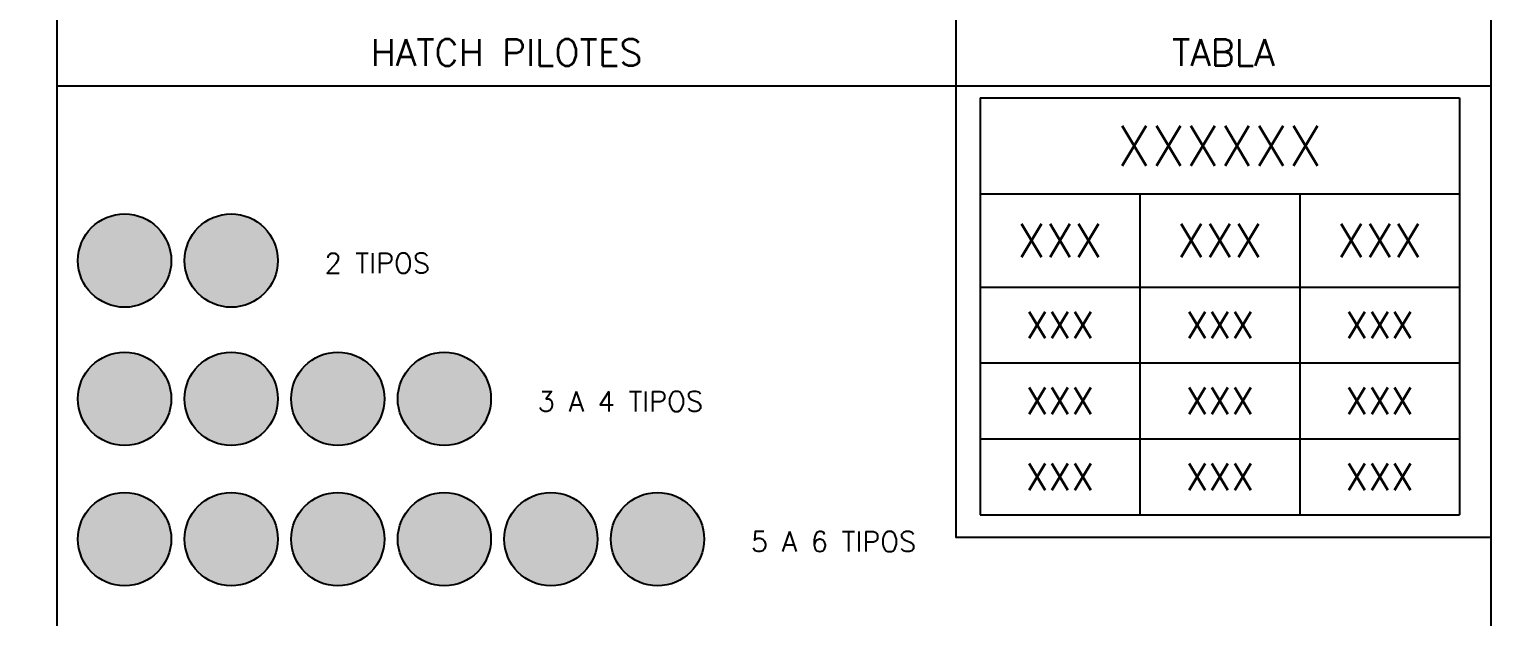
# Model space of a CAD drawing. Header units: millimetres. Extents: x -99999999 to 100000000, y -41 to 20.
# Drawn here: x -25.91 to -14.94, y -15.68 to -11.27 of the extents above; entities that cross this region are included whole.
import ezdxf

# ---------------------------------------------------------------- set-up
doc = ezdxf.new("R2010")
doc.units = ezdxf.units.MM
doc.header["$LTSCALE"] = 0.01
for name, color, linetype in [('FC_BORDES', 4, 'Continuous'), ('FC_HATCH 253', 253, 'Continuous'), ('FC_PILOTES', 150, 'Continuous'), ('FC_R-80', 11, 'Continuous')]:
    doc.layers.add(name, color=color, linetype=linetype)
doc.styles.add('FC_TEXT1', font='romans.shx')

# ---------------------------------------------------------------- blocks, each defined once
blk = doc.blocks.new('*T282')
at = {"layer": 'FC_BORDES', "color": 0, "linetype": 'ByBlock', "lineweight": -2, "ltscale": 0.6, "transparency": 16777216}
for p, q in [((0, 0), (3.6, 0)), ((0, 0), (0, -3.13)), ((3.6, 0), (3.6, -3.13)), ((0, -0.72), (3.6, -0.72)), ((1.2, -0.72), (1.2, -3.13)), ((2.4, -0.72), (2.4, -3.13)), ((0, -1.42), (3.6, -1.42)), ((0, -1.99), (3.6, -1.99)), ((0, -2.56), (3.6, -2.56)), ((0, -3.13), (3.6, -3.13))]:
    blk.add_line(p, q, dxfattribs=at)
at = {"layer": 'FC_BORDES', "color": 5, "ltscale": 0.6, "transparency": 16777216, "insert": (1.8, -0.36), "char_height": 0.3, "width": 3.5997, "attachment_point": 5, "style": 'FC_TEXT1'}
blk.add_mtext('XXXXXX', dxfattribs=at)
at = {"layer": 'FC_BORDES', "color": 2, "ltscale": 0.6, "transparency": 16777216, "char_height": 0.25, "width": 1.1997, "attachment_point": 5, "style": 'FC_TEXT1'}
for insert in [(0.6, -1.07), (1.8, -1.07), (3, -1.07)]:
    blk.add_mtext('XXX', dxfattribs=dict(at, insert=insert))
at = {"layer": 'FC_BORDES', "color": 11, "ltscale": 0.6, "transparency": 16777216, "char_height": 0.2, "width": 0.9, "attachment_point": 5, "style": 'FC_TEXT1'}
for insert in [(0.6, -1.705), (1.8, -1.705), (3, -1.705), (0.6, -2.275), (1.8, -2.275), (3, -2.275), (0.6, -2.845), (1.8, -2.845), (3, -2.845)]:
    blk.add_mtext('XXX', dxfattribs=dict(at, insert=insert))

msp = doc.modelspace()

# ---------------------------------------------------------------- hatches: boundary and pattern name
at = {"layer": 'FC_HATCH 253', "ltscale": 0.6, "transparency": 33554559}
h = msp.add_hatch(color=30, dxfattribs=at)
edge = h.paths.add_edge_path()
edge.add_arc((-25.198, -13.007), 0.35, 0, 360)
at = {"layer": 'FC_HATCH 253', "ltscale": 0.6, "true_color": 0x929890, "transparency": 33554559}
h = msp.add_hatch(color=252, dxfattribs=at)
h.dxf.hatch_style = 1
edge = h.paths.add_edge_path()
edge.add_arc((-24.398, -13.007), 0.35, 0, 360)
at = {"layer": 'FC_HATCH 253', "ltscale": 0.6, "transparency": 33554559}
h = msp.add_hatch(color=30, dxfattribs=at)
edge = h.paths.add_edge_path()
edge.add_arc((-25.198, -14.044), 0.35, 0, 360)
at = {"layer": 'FC_HATCH 253', "ltscale": 0.6, "true_color": 0x929890, "transparency": 33554559}
h = msp.add_hatch(color=252, dxfattribs=at)
h.dxf.hatch_style = 1
edge = h.paths.add_edge_path()
edge.add_arc((-24.398, -14.044), 0.35, 0, 360)
at = {"layer": 'FC_HATCH 253', "ltscale": 0.6, "true_color": 0x5bd6ca, "transparency": 33554559}
h = msp.add_hatch(color=133, dxfattribs=at)
h.dxf.hatch_style = 1
edge = h.paths.add_edge_path()
edge.add_arc((-23.598, -14.044), 0.35, 0, 360)
at = {"layer": 'FC_HATCH 253', "ltscale": 0.6, "true_color": 0x0067b0, "transparency": 33554559}
h = msp.add_hatch(color=144, dxfattribs=at)
h.dxf.hatch_style = 1
edge = h.paths.add_edge_path()
edge.add_arc((-22.798, -14.044), 0.35, 0, 360)
at = {"layer": 'FC_HATCH 253', "ltscale": 0.6, "transparency": 33554559}
h = msp.add_hatch(color=30, dxfattribs=at)
edge = h.paths.add_edge_path()
edge.add_arc((-25.198, -15.097), 0.35, 0, 360)
at = {"layer": 'FC_HATCH 253', "ltscale": 0.6, "true_color": 0x929890, "transparency": 33554559}
h = msp.add_hatch(color=252, dxfattribs=at)
h.dxf.hatch_style = 1
edge = h.paths.add_edge_path()
edge.add_arc((-24.398, -15.097), 0.35, 0, 360)
at = {"layer": 'FC_HATCH 253', "ltscale": 0.6, "true_color": 0x5bd6ca, "transparency": 33554559}
h = msp.add_hatch(color=133, dxfattribs=at)
h.dxf.hatch_style = 1
edge = h.paths.add_edge_path()
edge.add_arc((-23.598, -15.097), 0.35, 0, 360)
at = {"layer": 'FC_HATCH 253', "ltscale": 0.6, "true_color": 0x0067b0, "transparency": 33554559}
h = msp.add_hatch(color=144, dxfattribs=at)
h.dxf.hatch_style = 1
edge = h.paths.add_edge_path()
edge.add_arc((-22.798, -15.097), 0.35, 0, 360)
at = {"layer": 'FC_HATCH 253', "ltscale": 0.6, "true_color": 0xffea2e, "transparency": 33554559}
h = msp.add_hatch(color=2, dxfattribs=at)
h.dxf.hatch_style = 1
edge = h.paths.add_edge_path()
edge.add_arc((-21.998, -15.097), 0.35, 0, 360)
at = {"layer": 'FC_HATCH 253', "ltscale": 0.6, "true_color": 0xff524e, "transparency": 33554559}
h = msp.add_hatch(color=13, dxfattribs=at)
h.dxf.hatch_style = 1
edge = h.paths.add_edge_path()
edge.add_arc((-21.198, -15.097), 0.35, 0, 360)

# ---------------------------------------------------------------- linework, layer by layer
at = {"layer": 'FC_BORDES', "ltscale": 1.5}
msp.add_lwpolyline([(-35.081, 10.729), (-14.944, 10.729), (-14.944, -32.468), (-35.081, -32.468)], close=True, dxfattribs=at)
for points in [[(-25.705, -32.361), (-25.705, 9.936)], [(-18.958, -11.195), (-18.958, -15.083), (-14.944, -15.083)], [(-25.705, -11.695), (-14.944, -11.695)]]:
    msp.add_lwpolyline(points, dxfattribs=at)
at = {"layer": 'FC_PILOTES'}
for centre in [(-25.198, -13.007), (-24.398, -13.007), (-25.198, -14.044), (-24.398, -14.044), (-23.598, -14.044), (-22.798, -14.044), (-25.198, -15.097), (-24.398, -15.097), (-23.598, -15.097), (-22.798, -15.097), (-21.998, -15.097), (-21.198, -15.097)]:
    msp.add_circle(centre, 0.35, dxfattribs=at)

# ---------------------------------------------------------------- block references
msp.add_blockref('*T282', (-18.777, -11.785))

# ---------------------------------------------------------------- texts
at = {"layer": 'FC_R-80', "style": 'FC_TEXT1'}
for s, insert, char_height, attachment_point in [('HATCH PILOTES', (-22.332, -11.445), 0.2, 5), ('2 TIPOS', (-23.697, -13.101), 0.15, 7), ('3 A 4 TIPOS', (-22.097, -14.138), 0.15, 7), ('5 A 6 TIPOS', (-20.497, -15.191), 0.15, 7)]:
    msp.add_mtext(s, dxfattribs=dict(at, insert=insert, char_height=char_height, attachment_point=attachment_point))
at = {"layer": 'FC_R-80', "insert": (-16.951, -11.445), "char_height": 0.2, "width": 0.84962, "attachment_point": 5, "style": 'FC_TEXT1'}
msp.add_mtext('TABLA', dxfattribs=at)

doc.saveas('drawing.dxf')
